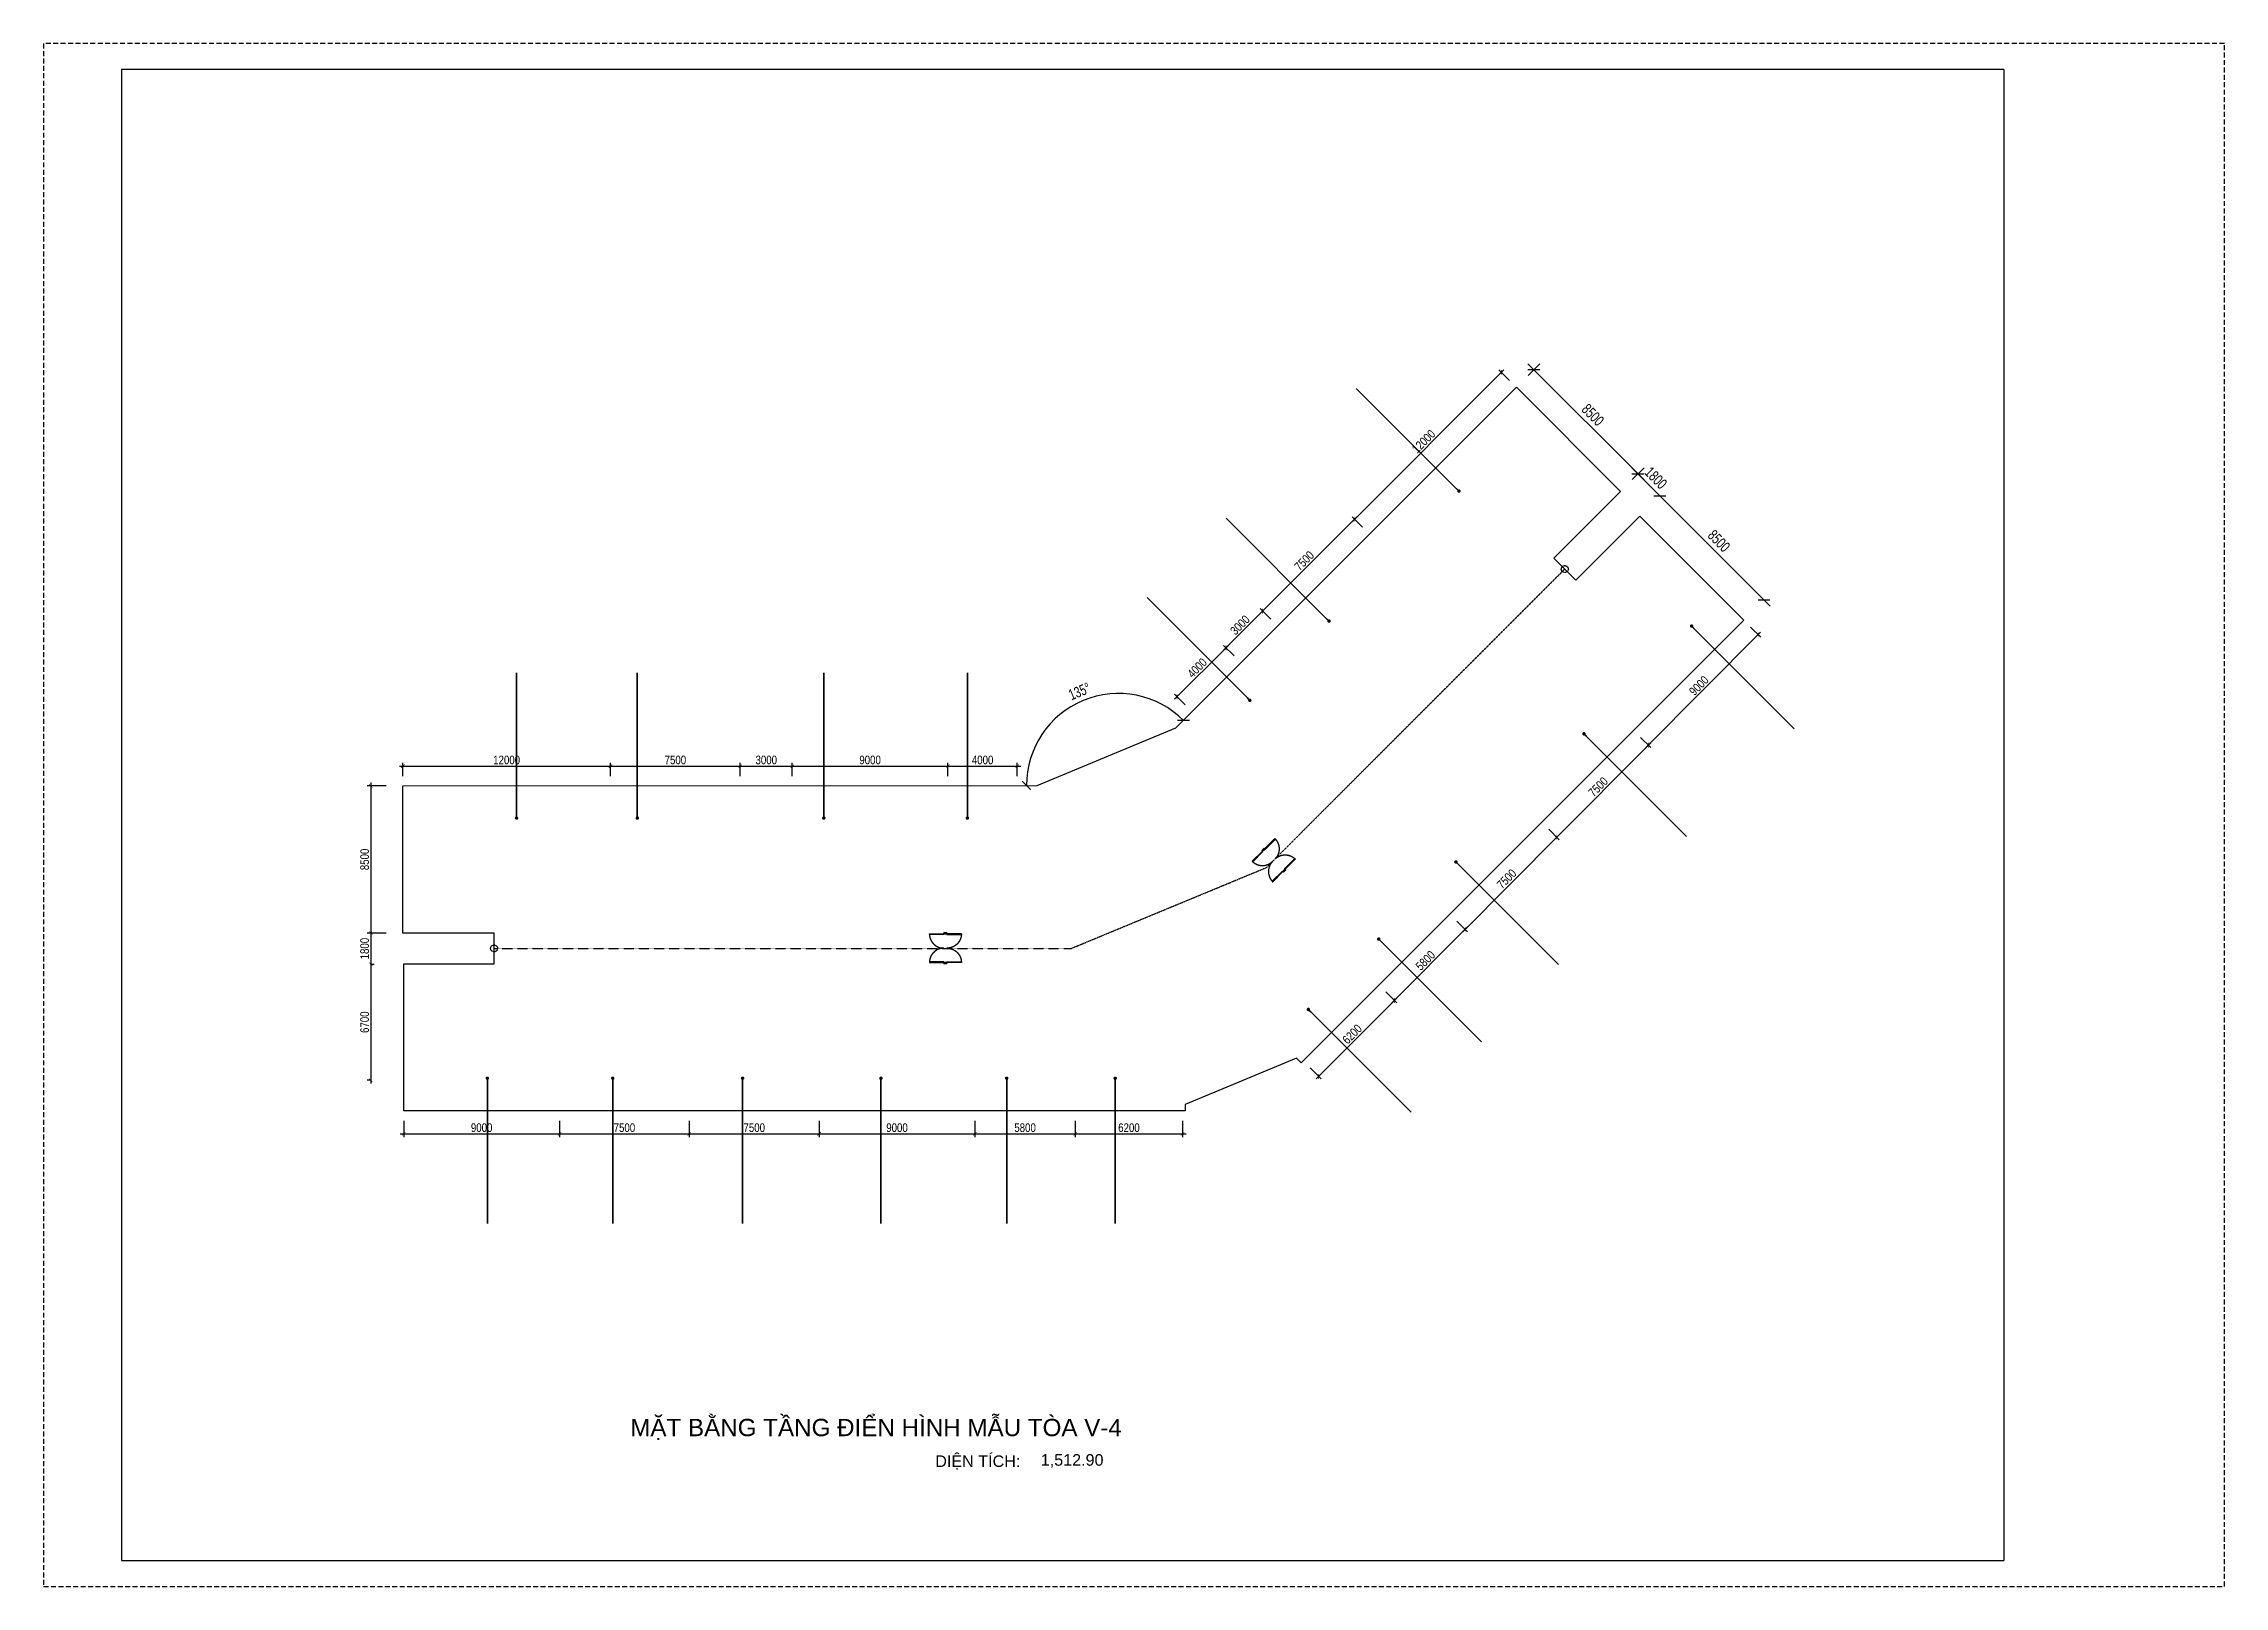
# Model space of a CAD drawing. Header units: millimetres. Extents: x 43 to 126043, y -89269 to -169.
import ezdxf
from ezdxf.enums import TextEntityAlignment as Align

# ---------------------------------------------------------------- set-up
doc = ezdxf.new("R2010")
doc.units = ezdxf.units.MM
doc.linetypes.add('HIDDEN', pattern=[9.525, 6.35, -3.175])
doc.layers.get('0').update_dxf_attribs({"color": 231})
doc.layers.get('DefPoints').update_dxf_attribs({"color": 191})
for name, color, linetype in [('A-DIMS', 8, 'Continuous'), ('A-DOOR', 142, 'Continuous'), ('MDI-BAO', 1, 'Continuous'), ('S-DIM', 7, 'Continuous')]:
    doc.layers.add(name, color=color, linetype=linetype)
for name, color, linetype, lineweight in [('A-SHBD', 7, 'Continuous', 35), ('A-TEXT', 255, 'Continuous', 25), ('KT-NetManh', 8, 'Continuous', 5)]:
    doc.layers.add(name, color=color, linetype=linetype, lineweight=lineweight)
doc.layers.add('MDI-HANHLANG', color=5, linetype='HIDDEN', plot=False)
doc.styles.add('250602-MB CO CAU CĂN HO X1-3A-1$0$style1', font='arial.ttf')
doc.styles.add('DIM', font='arial.ttf', dxfattribs={"width": 0.7})
doc.styles.add('VTK_Arial', font='arial.ttf', dxfattribs={"width": 0.8})
doc.dimstyles.new('1-500', dxfattribs={"dimscale": 500, "dimtxt": 1.25, "dimasz": 1, "dimexe": 1, "dimexo": 1, "dimgap": 0.5, "dimtad": 1, "dimdec": 0, "dimrnd": 10, "dimdsep": 46, "dimtxsty": 'DIM', "dimblk1": 'ARCHTICK', "dimblk2": 'ARCHTICK', "dimsah": 1, "dimcen": 0, "dimdle": 1, "dimclrd": 256, "dimclre": 256, "dimclrt": 7, "dimadec": 0, "dimazin": 0, "dimtfac": 1, "dimtdec": 0, "dimtix": 1, "dimtmove": 2, "dimatfit": 0, "dimldrblk": 'ARCHTICK', "dimfxl": 1, "dimtolj": 1, "dimarcsym": 0})
doc.dimstyles.new('250602-MB CO CAU CĂN HO X1-3A-1$0$Dim_50', dxfattribs={"dimscale": 50, "dimtxt": 2, "dimasz": 1.5, "dimexe": 1, "dimexo": 0, "dimgap": 1, "dimtad": 1, "dimdec": 0, "dimlfac": -1, "dimzin": 12, "dimdsep": 46, "dimtxsty": '250602-MB CO CAU CĂN HO X1-3A-1$0$style1', "dimblk1": '250602-MB CO CAU CĂN HO X1-3A-1$0$_ARCHTICK', "dimblk2": '250602-MB CO CAU CĂN HO X1-3A-1$0$_ARCHTICK', "dimsah": 1, "dimcen": 1.5, "dimdle": 1.5, "dimclrd": 256, "dimclre": 256, "dimclrt": 2, "dimadec": 1, "dimazin": 3, "dimtm": 1e-09, "dimtfac": 0.416667, "dimtdec": 0, "dimtix": 1, "dimtmove": 2, "dimatfit": 3, "dimfxl": 7, "dimfxlon": 1, "dimtolj": 1, "dimtzin": 0, "dimlwd": -1, "dimlwe": -1, "dimarcsym": 1})
doc.dimstyles.new('A-2.5-DIM200', dxfattribs={"dimscale": 200, "dimtxt": 2.5, "dimasz": 1, "dimexe": 1, "dimexo": 0, "dimgap": 0.5, "dimtad": 1, "dimdec": 0, "dimzin": 12, "dimdsep": 46, "dimtxsty": 'VTK_Arial', "dimblk": 'ARCHTICK', "dimcen": 0, "dimdle": 1, "dimclrd": 256, "dimclre": 256, "dimclrt": 7, "dimadec": 1, "dimazin": 3, "dimtfac": 1, "dimtdec": 0, "dimtmove": 0, "dimatfit": 2, "dimfxl": 20, "dimtolj": 1, "dimtzin": 0, "dimlwd": -1, "dimlwe": -1, "dimarcsym": 0})

# ---------------------------------------------------------------- blocks, each defined once
blk = doc.blocks.new('VTK-A1_BoKhungTen')
at = {"layer": 'DefPoints', "linetype": 'HIDDEN', "ltscale": 0.3}
blk.add_lwpolyline([(0, -594), (840, -594), (840, 0), (0, 0)], close=True, dxfattribs=at)
at = {"layer": 'DefPoints'}
for points in [[(755, -10), (30, -10), (30, -584), (755, -584)], [(755, -10), (755, -584)]]:
    blk.add_lwpolyline(points, dxfattribs=at)
blk = doc.blocks.new('250602-MB CO CAU CĂN HO X1-3A-1$0$_ARCHTICK')
at = {"color": 0, "linetype": 'ByBlock', "const_width": 0.15}
blk.add_lwpolyline([(-0.5, -0.5), (0.5, 0.5)], dxfattribs=at)
blk = doc.blocks.new('*U296')
for p, q in [((-735, -90), (-735, -50)), ((-100, -70), (-735, -70)), ((-100, -90), (-100, -50)), ((-735, -1680), (-735, -1720)), ((-100, -1700), (-735, -1700)), ((-100, -1680), (-100, -1720))]:
    blk.add_line(p, q)
for points in [[(180, 0), (180, -60), (40, -60), (40, -50), (0, -50), (0, 0)], [(0, -50), (0, -90), (-835, -90), (-835, -50)], [(0, -1720), (0, -1680), (-835, -1680), (-835, -1720)], [(180, -1770), (180, -1710), (40, -1710), (40, -1720), (0, -1720), (0, -1770)]]:
    blk.add_lwpolyline(points, close=True)
at = {"linetype": 'HIDDEN', "ltscale": 1000}
for centre, start, end in [((0, -50), 180.00004, 270), ((0, -1720), 90, 179.99996)]:
    blk.add_arc(centre, 835, start, end, dxfattribs=at)
blk = doc.blocks.new('*U294')
for p, q in [((-735, -90), (-735, -50)), ((-100, -70), (-735, -70)), ((-100, -90), (-100, -50)), ((-735, -1680), (-735, -1720)), ((-100, -1700), (-735, -1700)), ((-100, -1680), (-100, -1720))]:
    blk.add_line(p, q)
for points in [[(180, 0), (180, -60), (40, -60), (40, -50), (0, -50), (0, 0)], [(0, -50), (0, -90), (-835, -90), (-835, -50)], [(0, -1720), (0, -1680), (-835, -1680), (-835, -1720)], [(180, -1770), (180, -1710), (40, -1710), (40, -1720), (0, -1720), (0, -1770)]]:
    blk.add_lwpolyline(points, close=True)
at = {"linetype": 'HIDDEN', "ltscale": 1000}
for centre, start, end in [((0, -50), 180.00004, 270), ((0, -1720), 90, 179.99996)]:
    blk.add_arc(centre, 835, start, end, dxfattribs=at)
blk = doc.blocks.new('*U295')
for p, q in [((-735, -90), (-735, -50)), ((-100, -70), (-735, -70)), ((-100, -90), (-100, -50)), ((-735, -1680), (-735, -1720)), ((-100, -1700), (-735, -1700)), ((-100, -1680), (-100, -1720))]:
    blk.add_line(p, q)
for points in [[(180, 0), (180, -60), (40, -60), (40, -50), (0, -50), (0, 0)], [(0, -50), (0, -90), (-835, -90), (-835, -50)], [(0, -1720), (0, -1680), (-835, -1680), (-835, -1720)], [(180, -1770), (180, -1710), (40, -1710), (40, -1720), (0, -1720), (0, -1770)]]:
    blk.add_lwpolyline(points, close=True)
at = {"linetype": 'HIDDEN', "ltscale": 1000}
for centre, start, end in [((0, -50), 180.00004, 270), ((0, -1720), 90, 179.99996)]:
    blk.add_arc(centre, 835, start, end, dxfattribs=at)
blk = doc.blocks.new('*U297')
for p, q in [((-735, -90), (-735, -50)), ((-100, -70), (-735, -70)), ((-100, -90), (-100, -50)), ((-735, -1680), (-735, -1720)), ((-100, -1700), (-735, -1700)), ((-100, -1680), (-100, -1720))]:
    blk.add_line(p, q)
for points in [[(180, 0), (180, -60), (40, -60), (40, -50), (0, -50), (0, 0)], [(0, -50), (0, -90), (-835, -90), (-835, -50)], [(0, -1720), (0, -1680), (-835, -1680), (-835, -1720)], [(180, -1770), (180, -1710), (40, -1710), (40, -1720), (0, -1720), (0, -1770)]]:
    blk.add_lwpolyline(points, close=True)
at = {"linetype": 'HIDDEN', "ltscale": 1000}
for centre, start, end in [((0, -50), 180.00004, 270), ((0, -1720), 90, 179.99996)]:
    blk.add_arc(centre, 835, start, end, dxfattribs=at)
blk = doc.blocks.new('_ArchTick')
at = {"color": 0, "linetype": 'ByBlock', "const_width": 0.15}
blk.add_lwpolyline([(-0.5, -0.5), (0.5, 0.5)], dxfattribs=at)
blk = doc.blocks.new('*D298')
at = {"layer": 'DefPoints', "color": 0, "transparency": 16777216}
for p in [(85094, -20061, 0), (62143, -37700), (65464, -39690, 0), (20651, -43011, 0), (57447, -43011, 0)]:
    blk.add_point(p, dxfattribs=at)
at = {"layer": 'KT-NetManh', "lineweight": -2, "transparency": 16777216}
blk.add_arc((62143, -43011), 5311, 45, 180.00001, dxfattribs=at)
at = {"layer": 'KT-NetManh', "lineweight": -2, "transparency": 16777216, "xscale": 500, "yscale": 500, "zscale": 500}
for p, rotation in [((65899, -39255), 315.0000000835994), ((56832, -43011), 270.0000064706268)]:
    blk.add_blockref('_ArchTick', p, dxfattribs=dict(at, rotation=rotation))
at = {"layer": 'KT-NetManh', "color": 7, "transparency": 16777216, "insert": (59892, -37578), "char_height": 625, "attachment_point": 5, "rotation": 22.5, "style": 'DIM'}
blk.add_mtext('\\A1;135°', dxfattribs=at)
blk = doc.blocks.new('*D299')
at = {"layer": 'A-DIMS', "transparency": 16777216}
for p, q in [((18947, -42835), (18947, -51735)), ((19838, -43035), (18747, -43035)), ((19838, -51535), (18747, -51535))]:
    blk.add_line(p, q, dxfattribs=at)
at = {"layer": 'DefPoints', "color": 0, "transparency": 16777216}
for p in [(19838, -43035, 0), (18947, -51535), (19838, -51535, 0)]:
    blk.add_point(p, dxfattribs=at)
at = {"layer": 'A-DIMS', "transparency": 16777216, "xscale": 200, "yscale": 200, "zscale": 200}
for p, rotation in [((18947, -43035), 90), ((18947, -51535), 270)]:
    blk.add_blockref('_ArchTick', p, dxfattribs=dict(at, rotation=rotation))
at = {"layer": 'A-DIMS', "color": 7, "transparency": 16777216, "insert": (18592, -47285), "char_height": 500, "attachment_point": 5, "rotation": 90, "style": 'VTK_Arial'}
blk.add_mtext('\\A1;8500', dxfattribs=at)
blk = doc.blocks.new('*D300')
at = {"layer": 'A-DIMS', "transparency": 16777216}
for p, q in [((19838, -51535), (18747, -51535)), ((18947, -51335), (18947, -53535)), ((18947, -53335), (19147, -53335))]:
    blk.add_line(p, q, dxfattribs=at)
at = {"layer": 'DefPoints', "color": 0, "transparency": 16777216}
for p in [(19838, -51535, 0), (18947, -53335, 0), (18947, -53335)]:
    blk.add_point(p, dxfattribs=at)
at = {"layer": 'A-DIMS', "transparency": 16777216, "xscale": 200, "yscale": 200, "zscale": 200}
for p, rotation in [((18947, -51535), 90), ((18947, -53335), 270)]:
    blk.add_blockref('_ArchTick', p, dxfattribs=dict(at, rotation=rotation))
at = {"layer": 'A-DIMS', "color": 7, "transparency": 16777216, "insert": (18592, -52435), "char_height": 500, "attachment_point": 5, "rotation": 90, "style": 'VTK_Arial'}
blk.add_mtext('\\A1;1800', dxfattribs=at)
blk = doc.blocks.new('*D301')
at = {"layer": 'A-DIMS', "transparency": 16777216}
for p, q in [((18947, -53135), (18947, -60235)), ((18947, -53335), (19147, -53335)), ((18947, -60035), (18747, -60035))]:
    blk.add_line(p, q, dxfattribs=at)
at = {"layer": 'DefPoints', "color": 0, "transparency": 16777216}
for p in [(18947, -53335, 0), (18947, -60035, 0), (18947, -60035)]:
    blk.add_point(p, dxfattribs=at)
at = {"layer": 'A-DIMS', "transparency": 16777216, "xscale": 200, "yscale": 200, "zscale": 200}
for p, rotation in [((18947, -53335), 90), ((18947, -60035), 270)]:
    blk.add_blockref('_ArchTick', p, dxfattribs=dict(at, rotation=rotation))
at = {"layer": 'A-DIMS', "color": 7, "transparency": 16777216, "insert": (18592, -56685), "char_height": 500, "attachment_point": 5, "rotation": 90, "style": 'VTK_Arial'}
blk.add_mtext('\\A1;6700', dxfattribs=at)
blk = doc.blocks.new('*D302')
at = {"layer": 'DefPoints', "color": 0, "transparency": 16777216}
for p in [(85462, -19693, 0), (92158, -25017), (91472, -25703, 0)]:
    blk.add_point(p, dxfattribs=at)
at = {"layer": 'S-DIM', "lineweight": -2, "transparency": 16777216}
for p, q in [((85794, -18653), (92512, -25370)), ((85815, -19339), (86501, -18653)), ((91826, -25349), (92512, -24663))]:
    blk.add_line(p, q, dxfattribs=at)
at = {"layer": 'S-DIM', "lineweight": -2, "transparency": 16777216, "xscale": 500, "yscale": 500, "zscale": 500}
for p, rotation in [((86148, -19006), 135.0000000865912), ((92158, -25017), 315.0000000865912)]:
    blk.add_blockref('_ArchTick', p, dxfattribs=dict(at, rotation=rotation))
at = {"layer": 'S-DIM', "color": 7, "transparency": 16777216, "insert": (89555, -21609), "char_height": 625, "attachment_point": 5, "rotation": 315, "style": 'DIM'}
blk.add_mtext('\\A1;8500', dxfattribs=at)
blk = doc.blocks.new('*D303')
at = {"layer": 'DefPoints', "color": 0, "transparency": 16777216}
for p in [(91472, -25703, 0), (93431, -26290, 0), (93431, -26290)]:
    blk.add_point(p, dxfattribs=at)
at = {"layer": 'S-DIM', "lineweight": -2, "transparency": 16777216}
for p, q in [((91805, -24663), (93785, -26643)), ((91826, -25349), (92512, -24663)), ((93077, -26643), (93077, -26643))]:
    blk.add_line(p, q, dxfattribs=at)
at = {"layer": 'S-DIM', "lineweight": -2, "transparency": 16777216, "xscale": 500, "yscale": 500, "zscale": 500}
for p, rotation in [((92158, -25017), 135.0000000899079), ((93431, -26290), 315.0000000899079)]:
    blk.add_blockref('_ArchTick', p, dxfattribs=dict(at, rotation=rotation))
at = {"layer": 'S-DIM', "color": 7, "transparency": 16777216, "insert": (93197, -25251), "char_height": 625, "attachment_point": 5, "rotation": 315, "style": 'DIM'}
blk.add_mtext('\\A1;1800', dxfattribs=at)
blk = doc.blocks.new('*D304')
at = {"layer": 'DefPoints', "color": 0, "transparency": 16777216}
for p in [(93431, -26290, 0), (99441, -32300, 0), (99441, -32300)]:
    blk.add_point(p, dxfattribs=at)
at = {"layer": 'S-DIM', "lineweight": -2, "transparency": 16777216}
for p, q in [((93077, -25936), (99795, -32653)), ((93077, -26643), (93077, -26643)), ((99088, -32653), (99088, -32653))]:
    blk.add_line(p, q, dxfattribs=at)
at = {"layer": 'S-DIM', "lineweight": -2, "transparency": 16777216, "xscale": 500, "yscale": 500, "zscale": 500}
for p, rotation in [((93431, -26290), 135.0000000899079), ((99441, -32300), 315.0000000899079)]:
    blk.add_blockref('_ArchTick', p, dxfattribs=dict(at, rotation=rotation))
at = {"layer": 'S-DIM', "color": 7, "transparency": 16777216, "insert": (96839, -28892), "char_height": 625, "attachment_point": 5, "rotation": 315, "style": 'DIM'}
blk.add_mtext('\\A1;8500', dxfattribs=at)
blk = doc.blocks.new('*D323')
at = {"layer": 'A-DIMS', "transparency": 16777216}
for p, q in [((20596, -41899), (32996, -41899)), ((20796, -42468), (20796, -41699)), ((32796, -42468), (32796, -41699))]:
    blk.add_line(p, q, dxfattribs=at)
at = {"layer": 'DefPoints', "color": 0, "transparency": 16777216}
for p in [(20796, -42468, 0), (32796, -41899), (32796, -42468, 0)]:
    blk.add_point(p, dxfattribs=at)
at = {"layer": 'A-DIMS', "transparency": 16777216, "xscale": 200, "yscale": 200, "zscale": 200, "rotation": 180}
blk.add_blockref('_ArchTick', (20796, -41899), dxfattribs=at)
at = {"layer": 'A-DIMS', "transparency": 16777216, "xscale": 200, "yscale": 200, "zscale": 200}
blk.add_blockref('_ArchTick', (32796, -41899), dxfattribs=at)
at = {"layer": 'A-DIMS', "color": 7, "transparency": 16777216, "insert": (26796, -41543), "char_height": 500, "attachment_point": 5, "style": 'VTK_Arial'}
blk.add_mtext('\\A1;12000', dxfattribs=at)
blk = doc.blocks.new('*D324')
at = {"layer": 'A-DIMS', "transparency": 16777216}
for p, q in [((32596, -41899), (40496, -41899)), ((32796, -42468), (32796, -41699)), ((40296, -42468), (40296, -41699))]:
    blk.add_line(p, q, dxfattribs=at)
at = {"layer": 'DefPoints', "color": 0, "transparency": 16777216}
for p in [(32796, -42468, 0), (40296, -41899), (40296, -42468, 0)]:
    blk.add_point(p, dxfattribs=at)
at = {"layer": 'A-DIMS', "transparency": 16777216, "xscale": 200, "yscale": 200, "zscale": 200, "rotation": 180}
blk.add_blockref('_ArchTick', (32796, -41899), dxfattribs=at)
at = {"layer": 'A-DIMS', "transparency": 16777216, "xscale": 200, "yscale": 200, "zscale": 200}
blk.add_blockref('_ArchTick', (40296, -41899), dxfattribs=at)
at = {"layer": 'A-DIMS', "color": 7, "transparency": 16777216, "insert": (36546, -41543), "char_height": 500, "attachment_point": 5, "style": 'VTK_Arial'}
blk.add_mtext('\\A1;7500', dxfattribs=at)
blk = doc.blocks.new('*D325')
at = {"layer": 'A-DIMS', "transparency": 16777216}
for p, q in [((40096, -41899), (43496, -41899)), ((40296, -42468), (40296, -41699)), ((43296, -42468), (43296, -41699))]:
    blk.add_line(p, q, dxfattribs=at)
at = {"layer": 'DefPoints', "color": 0, "transparency": 16777216}
for p in [(40296, -42468, 0), (43296, -41899), (43296, -42468, 0)]:
    blk.add_point(p, dxfattribs=at)
at = {"layer": 'A-DIMS', "transparency": 16777216, "xscale": 200, "yscale": 200, "zscale": 200, "rotation": 180}
blk.add_blockref('_ArchTick', (40296, -41899), dxfattribs=at)
at = {"layer": 'A-DIMS', "transparency": 16777216, "xscale": 200, "yscale": 200, "zscale": 200}
blk.add_blockref('_ArchTick', (43296, -41899), dxfattribs=at)
at = {"layer": 'A-DIMS', "color": 7, "transparency": 16777216, "insert": (41796, -41543), "char_height": 500, "attachment_point": 5, "style": 'VTK_Arial'}
blk.add_mtext('\\A1;3000', dxfattribs=at)
blk = doc.blocks.new('*D326')
at = {"layer": 'A-DIMS', "transparency": 16777216}
for p, q in [((43096, -41899), (52496, -41899)), ((43296, -42468), (43296, -41699)), ((52296, -42468), (52296, -41699))]:
    blk.add_line(p, q, dxfattribs=at)
at = {"layer": 'DefPoints', "color": 0, "transparency": 16777216}
for p in [(43296, -42468, 0), (52296, -41899), (52296, -42468, 0)]:
    blk.add_point(p, dxfattribs=at)
at = {"layer": 'A-DIMS', "transparency": 16777216, "xscale": 200, "yscale": 200, "zscale": 200, "rotation": 180}
blk.add_blockref('_ArchTick', (43296, -41899), dxfattribs=at)
at = {"layer": 'A-DIMS', "transparency": 16777216, "xscale": 200, "yscale": 200, "zscale": 200}
blk.add_blockref('_ArchTick', (52296, -41899), dxfattribs=at)
at = {"layer": 'A-DIMS', "color": 7, "transparency": 16777216, "insert": (47796, -41543), "char_height": 500, "attachment_point": 5, "style": 'VTK_Arial'}
blk.add_mtext('\\A1;9000', dxfattribs=at)
blk = doc.blocks.new('*D327')
at = {"layer": 'A-DIMS', "transparency": 16777216}
for p, q in [((52096, -41899), (56496, -41899)), ((52296, -42468), (52296, -41699)), ((56296, -42468), (56296, -41699))]:
    blk.add_line(p, q, dxfattribs=at)
at = {"layer": 'DefPoints', "color": 0, "transparency": 16777216}
for p in [(52296, -42468, 0), (56296, -41899), (56296, -42468, 0)]:
    blk.add_point(p, dxfattribs=at)
at = {"layer": 'A-DIMS', "transparency": 16777216, "xscale": 200, "yscale": 200, "zscale": 200, "rotation": 180}
blk.add_blockref('_ArchTick', (52296, -41899), dxfattribs=at)
at = {"layer": 'A-DIMS', "transparency": 16777216, "xscale": 200, "yscale": 200, "zscale": 200}
blk.add_blockref('_ArchTick', (56296, -41899), dxfattribs=at)
at = {"layer": 'A-DIMS', "color": 7, "transparency": 16777216, "insert": (54296, -41543), "char_height": 500, "attachment_point": 5, "style": 'VTK_Arial'}
blk.add_mtext('\\A1;4000', dxfattribs=at)
blk = doc.blocks.new('*D328')
at = {"layer": 'A-DIMS', "transparency": 16777216}
for p, q in [((20851, -62378), (20851, -63335)), ((29851, -62378), (29851, -63335)), ((20651, -63135), (30051, -63135))]:
    blk.add_line(p, q, dxfattribs=at)
at = {"layer": 'DefPoints', "color": 0, "transparency": 16777216}
for p in [(20851, -62378, 0), (29851, -62378, 0), (29851, -63135)]:
    blk.add_point(p, dxfattribs=at)
at = {"layer": 'A-DIMS', "transparency": 16777216, "xscale": 200, "yscale": 200, "zscale": 200, "rotation": 180}
blk.add_blockref('_ArchTick', (20851, -63135), dxfattribs=at)
at = {"layer": 'A-DIMS', "transparency": 16777216, "xscale": 200, "yscale": 200, "zscale": 200}
blk.add_blockref('_ArchTick', (29851, -63135), dxfattribs=at)
at = {"layer": 'A-DIMS', "color": 7, "transparency": 16777216, "insert": (25351, -62780), "char_height": 500, "attachment_point": 5, "style": 'VTK_Arial'}
blk.add_mtext('\\A1;9000', dxfattribs=at)
blk = doc.blocks.new('*D329')
at = {"layer": 'A-DIMS', "transparency": 16777216}
for p, q in [((29851, -62378), (29851, -63335)), ((37351, -62378), (37351, -63335)), ((29651, -63135), (37551, -63135))]:
    blk.add_line(p, q, dxfattribs=at)
at = {"layer": 'DefPoints', "color": 0, "transparency": 16777216}
for p in [(29851, -62378, 0), (37351, -62378, 0), (37351, -63135)]:
    blk.add_point(p, dxfattribs=at)
at = {"layer": 'A-DIMS', "transparency": 16777216, "xscale": 200, "yscale": 200, "zscale": 200, "rotation": 180}
blk.add_blockref('_ArchTick', (29851, -63135), dxfattribs=at)
at = {"layer": 'A-DIMS', "transparency": 16777216, "xscale": 200, "yscale": 200, "zscale": 200}
blk.add_blockref('_ArchTick', (37351, -63135), dxfattribs=at)
at = {"layer": 'A-DIMS', "color": 7, "transparency": 16777216, "insert": (33601, -62780), "char_height": 500, "attachment_point": 5, "style": 'VTK_Arial'}
blk.add_mtext('\\A1;7500', dxfattribs=at)
blk = doc.blocks.new('*D330')
at = {"layer": 'A-DIMS', "transparency": 16777216}
for p, q in [((37351, -62378), (37351, -63335)), ((44851, -62378), (44851, -63335)), ((37151, -63135), (45051, -63135))]:
    blk.add_line(p, q, dxfattribs=at)
at = {"layer": 'DefPoints', "color": 0, "transparency": 16777216}
for p in [(37351, -62378, 0), (44851, -62378, 0), (44851, -63135)]:
    blk.add_point(p, dxfattribs=at)
at = {"layer": 'A-DIMS', "transparency": 16777216, "xscale": 200, "yscale": 200, "zscale": 200, "rotation": 180}
blk.add_blockref('_ArchTick', (37351, -63135), dxfattribs=at)
at = {"layer": 'A-DIMS', "transparency": 16777216, "xscale": 200, "yscale": 200, "zscale": 200}
blk.add_blockref('_ArchTick', (44851, -63135), dxfattribs=at)
at = {"layer": 'A-DIMS', "color": 7, "transparency": 16777216, "insert": (41101, -62780), "char_height": 500, "attachment_point": 5, "style": 'VTK_Arial'}
blk.add_mtext('\\A1;7500', dxfattribs=at)
blk = doc.blocks.new('*D331')
at = {"layer": 'A-DIMS', "transparency": 16777216}
for p, q in [((44851, -62378), (44851, -63335)), ((53851, -62378), (53851, -63335)), ((44651, -63135), (54051, -63135))]:
    blk.add_line(p, q, dxfattribs=at)
at = {"layer": 'DefPoints', "color": 0, "transparency": 16777216}
for p in [(44851, -62378, 0), (53851, -62378, 0), (53851, -63135)]:
    blk.add_point(p, dxfattribs=at)
at = {"layer": 'A-DIMS', "transparency": 16777216, "xscale": 200, "yscale": 200, "zscale": 200, "rotation": 180}
blk.add_blockref('_ArchTick', (44851, -63135), dxfattribs=at)
at = {"layer": 'A-DIMS', "transparency": 16777216, "xscale": 200, "yscale": 200, "zscale": 200}
blk.add_blockref('_ArchTick', (53851, -63135), dxfattribs=at)
at = {"layer": 'A-DIMS', "color": 7, "transparency": 16777216, "insert": (49351, -62780), "char_height": 500, "attachment_point": 5, "style": 'VTK_Arial'}
blk.add_mtext('\\A1;9000', dxfattribs=at)
blk = doc.blocks.new('*D332')
at = {"layer": 'A-DIMS', "transparency": 16777216}
for p, q in [((53851, -62378), (53851, -63335)), ((59651, -62378), (59651, -63335)), ((53651, -63135), (59851, -63135))]:
    blk.add_line(p, q, dxfattribs=at)
at = {"layer": 'DefPoints', "color": 0, "transparency": 16777216}
for p in [(53851, -62378, 0), (59651, -62378, 0), (59651, -63135)]:
    blk.add_point(p, dxfattribs=at)
at = {"layer": 'A-DIMS', "transparency": 16777216, "xscale": 200, "yscale": 200, "zscale": 200, "rotation": 180}
blk.add_blockref('_ArchTick', (53851, -63135), dxfattribs=at)
at = {"layer": 'A-DIMS', "transparency": 16777216, "xscale": 200, "yscale": 200, "zscale": 200}
blk.add_blockref('_ArchTick', (59651, -63135), dxfattribs=at)
at = {"layer": 'A-DIMS', "color": 7, "transparency": 16777216, "insert": (56751, -62780), "char_height": 500, "attachment_point": 5, "style": 'VTK_Arial'}
blk.add_mtext('\\A1;5800', dxfattribs=at)
blk = doc.blocks.new('*D333')
at = {"layer": 'A-DIMS', "transparency": 16777216}
for p, q in [((59651, -62378), (59651, -63335)), ((65851, -62378), (65851, -63335)), ((59451, -63135), (66051, -63135))]:
    blk.add_line(p, q, dxfattribs=at)
at = {"layer": 'DefPoints', "color": 0, "transparency": 16777216}
for p in [(59651, -62378, 0), (65851, -62378, 0), (65851, -63135)]:
    blk.add_point(p, dxfattribs=at)
at = {"layer": 'A-DIMS', "transparency": 16777216, "xscale": 200, "yscale": 200, "zscale": 200, "rotation": 180}
blk.add_blockref('_ArchTick', (59651, -63135), dxfattribs=at)
at = {"layer": 'A-DIMS', "transparency": 16777216, "xscale": 200, "yscale": 200, "zscale": 200}
blk.add_blockref('_ArchTick', (65851, -63135), dxfattribs=at)
at = {"layer": 'A-DIMS', "color": 7, "transparency": 16777216, "insert": (62751, -62780), "char_height": 500, "attachment_point": 5, "style": 'VTK_Arial'}
blk.add_mtext('\\A1;6200', dxfattribs=at)
blk = doc.blocks.new('*D334')
at = {"layer": 'A-DIMS', "transparency": 16777216}
for p, q in [((73573, -59966), (78229, -55288)), ((77589, -54933), (78229, -55571)), ((73215, -59328), (73856, -59965))]:
    blk.add_line(p, q, dxfattribs=at)
at = {"layer": 'DefPoints', "color": 0, "transparency": 16777216}
for p in [(77589, -54933, 0), (78088, -55430), (73215, -59328, 0)]:
    blk.add_point(p, dxfattribs=at)
at = {"layer": 'A-DIMS', "transparency": 16777216, "xscale": 200, "yscale": 200, "zscale": 200}
for p, rotation in [((78088, -55430), 45.13722863333064), ((73714, -59824), 225.1372286333306)]:
    blk.add_blockref('_ArchTick', p, dxfattribs=dict(at, rotation=rotation))
at = {"layer": 'A-DIMS', "color": 7, "transparency": 16777216, "insert": (75649, -57376), "char_height": 500, "attachment_point": 5, "rotation": 45.13723, "style": 'VTK_Arial'}
blk.add_mtext('\\A1;6200', dxfattribs=at)
blk = doc.blocks.new('*D335')
at = {"layer": 'A-DIMS', "transparency": 16777216}
for p, q in [((77947, -55572), (82320, -51177)), ((81700, -50843), (82321, -51460)), ((77589, -54933), (78229, -55571))]:
    blk.add_line(p, q, dxfattribs=at)
at = {"layer": 'DefPoints', "color": 0, "transparency": 16777216}
for p in [(81700, -50843, 0), (82179, -51319), (77589, -54933, 0)]:
    blk.add_point(p, dxfattribs=at)
at = {"layer": 'A-DIMS', "transparency": 16777216, "xscale": 200, "yscale": 200, "zscale": 200}
for p, rotation in [((82179, -51319), 45.13722863266146), ((78088, -55430), 225.1372286326614)]:
    blk.add_blockref('_ArchTick', p, dxfattribs=dict(at, rotation=rotation))
at = {"layer": 'A-DIMS', "color": 7, "transparency": 16777216, "insert": (79881, -53124), "char_height": 500, "attachment_point": 5, "rotation": 45.13723, "style": 'VTK_Arial'}
blk.add_mtext('\\A1;5800', dxfattribs=at)
blk = doc.blocks.new('*D336')
at = {"layer": 'A-DIMS', "transparency": 16777216}
for p, q in [((82038, -51461), (87611, -45861)), ((87004, -45539), (87611, -46144)), ((81700, -50843), (82321, -51460))]:
    blk.add_line(p, q, dxfattribs=at)
at = {"layer": 'DefPoints', "color": 0, "transparency": 16777216}
for p in [(87004, -45539, 0), (87470, -46003), (81700, -50843, 0)]:
    blk.add_point(p, dxfattribs=at)
at = {"layer": 'A-DIMS', "transparency": 16777216, "xscale": 200, "yscale": 200, "zscale": 200}
for p, rotation in [((87470, -46003), 45.13722863266146), ((82179, -51319), 225.1372286326614)]:
    blk.add_blockref('_ArchTick', p, dxfattribs=dict(at, rotation=rotation))
at = {"layer": 'A-DIMS', "color": 7, "transparency": 16777216, "insert": (84572, -48410), "char_height": 500, "attachment_point": 5, "rotation": 45.13723, "style": 'VTK_Arial'}
blk.add_mtext('\\A1;7500', dxfattribs=at)
blk = doc.blocks.new('*D337')
at = {"layer": 'A-DIMS', "transparency": 16777216}
for p, q in [((92307, -40236), (92902, -40828)), ((87328, -46145), (92901, -40545)), ((87004, -45539), (87611, -46144))]:
    blk.add_line(p, q, dxfattribs=at)
at = {"layer": 'DefPoints', "color": 0, "transparency": 16777216}
for p in [(92307, -40236, 0), (92760, -40687), (87004, -45539, 0)]:
    blk.add_point(p, dxfattribs=at)
at = {"layer": 'A-DIMS', "transparency": 16777216, "xscale": 200, "yscale": 200, "zscale": 200}
for p, rotation in [((92760, -40687), 45.13722863266146), ((87470, -46003), 225.1372286326614)]:
    blk.add_blockref('_ArchTick', p, dxfattribs=dict(at, rotation=rotation))
at = {"layer": 'A-DIMS', "color": 7, "transparency": 16777216, "insert": (89863, -43094), "char_height": 500, "attachment_point": 5, "rotation": 45.13723, "style": 'VTK_Arial'}
blk.add_mtext('\\A1;7500', dxfattribs=at)
blk = doc.blocks.new('*D338')
at = {"layer": 'A-DIMS', "transparency": 16777216}
for p, q in [((98671, -33872), (99251, -34449)), ((92619, -40829), (99250, -34166)), ((92307, -40236), (92902, -40828))]:
    blk.add_line(p, q, dxfattribs=at)
at = {"layer": 'DefPoints', "color": 0, "transparency": 16777216}
for p in [(98671, -33872, 0), (99109, -34308), (92307, -40236, 0)]:
    blk.add_point(p, dxfattribs=at)
at = {"layer": 'A-DIMS', "transparency": 16777216, "xscale": 200, "yscale": 200, "zscale": 200}
for p, rotation in [((99109, -34308), 45.13722863266146), ((92760, -40687), 225.1372286326614)]:
    blk.add_blockref('_ArchTick', p, dxfattribs=dict(at, rotation=rotation))
at = {"layer": 'A-DIMS', "color": 7, "transparency": 16777216, "insert": (95683, -37247), "char_height": 500, "attachment_point": 5, "rotation": 45.13723, "style": 'VTK_Arial'}
blk.add_mtext('\\A1;9000', dxfattribs=at)
blk = doc.blocks.new('*D339')
at = {"layer": 'DefPoints', "color": 0, "transparency": 16777216}
for p in [(68359, -35061), (68826, -35527, 0), (65997, -38356, 0)]:
    blk.add_point(p, dxfattribs=at)
at = {"layer": 'S-DIM', "transparency": 16777216}
for p, q in [((65390, -38031), (68501, -34920)), ((68826, -35527), (68218, -34920)), ((65997, -38356), (65390, -37748))]:
    blk.add_line(p, q, dxfattribs=at)
at = {"layer": 'S-DIM', "transparency": 16777216, "xscale": 200, "yscale": 200, "zscale": 200}
for p, rotation in [((68359, -35061), 45.00000008658134), ((65531, -37890), 225.0000000865813)]:
    blk.add_blockref('_ArchTick', p, dxfattribs=dict(at, rotation=rotation))
at = {"layer": 'S-DIM', "color": 7, "transparency": 16777216, "insert": (66694, -36224), "char_height": 500, "attachment_point": 5, "rotation": 45, "style": 'VTK_Arial'}
blk.add_mtext('\\A1;4000', dxfattribs=at)
blk = doc.blocks.new('*D340')
at = {"layer": 'DefPoints', "color": 0, "transparency": 16777216}
for p in [(70481, -32940), (70947, -33406, 0), (68826, -35527, 0)]:
    blk.add_point(p, dxfattribs=at)
at = {"layer": 'S-DIM', "transparency": 16777216}
for p, q in [((68218, -35203), (70622, -32799)), ((70947, -33406), (70339, -32799)), ((68826, -35527), (68218, -34920))]:
    blk.add_line(p, q, dxfattribs=at)
at = {"layer": 'S-DIM', "transparency": 16777216, "xscale": 200, "yscale": 200, "zscale": 200}
for p, rotation in [((70481, -32940), 45.00000008658134), ((68359, -35061), 225.0000000865813)]:
    blk.add_blockref('_ArchTick', p, dxfattribs=dict(at, rotation=rotation))
at = {"layer": 'S-DIM', "color": 7, "transparency": 16777216, "insert": (69169, -33749), "char_height": 500, "attachment_point": 5, "rotation": 45, "style": 'VTK_Arial'}
blk.add_mtext('\\A1;3000', dxfattribs=at)
blk = doc.blocks.new('*D341')
at = {"layer": 'DefPoints', "color": 0, "transparency": 16777216}
for p in [(75784, -27637), (76250, -28103, 0), (70947, -33406, 0)]:
    blk.add_point(p, dxfattribs=at)
at = {"layer": 'S-DIM', "transparency": 16777216}
for p, q in [((70339, -33081), (75926, -27495)), ((76250, -28103), (75643, -27495)), ((70947, -33406), (70339, -32799))]:
    blk.add_line(p, q, dxfattribs=at)
at = {"layer": 'S-DIM', "transparency": 16777216, "xscale": 200, "yscale": 200, "zscale": 200}
for p, rotation in [((75784, -27637), 45.00000008658134), ((70481, -32940), 225.0000000865813)]:
    blk.add_blockref('_ArchTick', p, dxfattribs=dict(at, rotation=rotation))
at = {"layer": 'S-DIM', "color": 7, "transparency": 16777216, "insert": (72881, -30037), "char_height": 500, "attachment_point": 5, "rotation": 45, "style": 'VTK_Arial'}
blk.add_mtext('\\A1;7500', dxfattribs=at)
blk = doc.blocks.new('*D342')
at = {"layer": 'DefPoints', "color": 0, "transparency": 16777216}
for p in [(84269, -19151), (84735, -19617, 0), (76250, -28103, 0)]:
    blk.add_point(p, dxfattribs=at)
at = {"layer": 'S-DIM', "transparency": 16777216}
for p, q in [((75643, -27778), (84411, -19010)), ((84735, -19617), (84128, -19010)), ((76250, -28103), (75643, -27495))]:
    blk.add_line(p, q, dxfattribs=at)
at = {"layer": 'S-DIM', "transparency": 16777216, "xscale": 200, "yscale": 200, "zscale": 200}
for p, rotation in [((84269, -19151), 45.00000008658134), ((75784, -27637), 225.0000000865813)]:
    blk.add_blockref('_ArchTick', p, dxfattribs=dict(at, rotation=rotation))
at = {"layer": 'S-DIM', "color": 7, "transparency": 16777216, "insert": (79776, -23143), "char_height": 500, "attachment_point": 5, "rotation": 45, "style": 'VTK_Arial'}
blk.add_mtext('\\A1;12000', dxfattribs=at)

msp = doc.modelspace()

# ---------------------------------------------------------------- linework, layer by layer
at = {"layer": 'MDI-BAO', "elevation": 0}
msp.add_lwpolyline([(20850.8, -61811.4), (20850.8, -53311.4), (26070.8, -53311.4), (26070.8, -51534.6), (20795.9, -51534.6), (20795.9, -43034.6), (57446.7, -43011.2), (65463.7, -39690.4), (85136.1, -20018.1), (91146.5, -26028.5), (87296, -29878.9), (88569.4, -31152.3), (92260.5, -27461.2), (98270.5, -33471.6), (72708.3, -59033.1), (72438.2, -58763.1), (66000.8, -61429.5), (66000.8, -61811.4)], close=True, dxfattribs=at)
at = {"layer": 'MDI-HANHLANG', "linetype": 'HIDDEN'}
for p, q in [((87932.7, -30515.6, 0), (70700.2, -47750.1, 0)), ((59418.8, -52423, 0), (70700.2, -47750.1, 0)), ((26070.8, -52423, 0), (59418.8, -52423, 0))]:
    msp.add_line(p, q, dxfattribs=at)
at = {"layer": 'MDI-HANHLANG'}
for centre in [(87932.7, -30515.6, 0), (26070.8, -52423, 0)]:
    msp.add_circle(centre, 200, dxfattribs=at)

# ---------------------------------------------------------------- block references
at = {"layer": 'A-DOOR', "xscale": -1, "rotation": 45}
msp.add_blockref('*U297', (70556.8, -46639.4, 0), dxfattribs=at)
at = {"layer": 'A-DOOR', "rotation": 45}
msp.add_blockref('*U295', (70429.5, -46766.7, 0), dxfattribs=at)
at = {"layer": 'A-DOOR'}
msp.add_blockref('*U296', (52055.6, -51526.2, 0), dxfattribs=at)
at = {"layer": 'A-DOOR', "xscale": -1}
msp.add_blockref('*U294', (52235.6, -51526.2, 0), dxfattribs=at)
at = {"layer": 'DefPoints', "xscale": 150, "yscale": 150, "zscale": 150}
msp.add_blockref('VTK-A1_BoKhungTen', (43.4, -168.9), dxfattribs=at)

# ---------------------------------------------------------------- texts
at = {"layer": 'A-TEXT', "style": 'VTK_Arial'}
msp.add_text('MẶT BẰNG TẦNG ĐIỂN HÌNH MẪU TÒA V-4', height=1000, dxfattribs=at).set_placement((48140, -80594.3), align=Align.CENTER)
for s, p in [('DIỆN TÍCH:', (51562.8, -82372.5)), ('1,512.90', (57656.3, -82299.9))]:
    msp.add_text(s, height=666.67, dxfattribs=at).set_placement(p)

# ---------------------------------------------------------------- dimensions: what is measured, and where the dimension line sits
at = {"layer": 'A-DIMS'}
for base, p1, p2, angle, picture, middle in [((99108.8, -34307.7), (92307.3, -40236.2, 0), (98671.4, -33872.4, 0), 225.137229, '*D338', (95682.6, -37246.7)), ((92760.1, -40686.9), (87003.9, -45539.4, 0), (92307.3, -40236.2, 0), 225.137229, '*D337', (89863, -43094.2)), ((18947.3, -51534.6), (19837.9, -43034.6, 0), (19837.9, -51534.6, 0), 90, '*D299', (18592, -47284.6)), ((87469.5, -46002.8), (81700.4, -50842.6, 0), (87003.9, -45539.4, 0), 225.137229, '*D336', (84572.4, -48410.2)), ((18947.3, -53334.6), (19837.9, -51534.6, 0), (18947.3, -53334.6, 0), 90, '*D300', (18592, -52434.6)), ((82178.9, -51318.8), (77588.5, -54933.1, 0), (81700.4, -50842.6, 0), 225.137229, '*D335', (79881.4, -53123.7)), ((18947.3, -60034.6), (18947.3, -53334.6, 0), (18947.3, -60034.6, 0), 90, '*D301', (18592, -56684.6))]:
    dim = msp.add_linear_dim(base=base, p1=p1, p2=p2, angle=angle, dimstyle='A-2.5-DIM200', override={"dimpost": '\\X', "dimtmove": 1}, dxfattribs=at)
    dim.commit()
    dim.dimension.update_dxf_attribs({"geometry": picture, "text_midpoint": middle})
for base, p1, p2, picture, middle in [((32795.9, -41898.7), (20795.9, -42468.1, 0), (32795.9, -42468.1, 0), '*D323', (26795.9, -41543.4)), ((40295.9, -41898.7), (32795.9, -42468.1, 0), (40295.9, -42468.1, 0), '*D324', (36545.9, -41543.4)), ((43295.9, -41898.7), (40295.9, -42468.1, 0), (43295.9, -42468.1, 0), '*D325', (41795.9, -41543.2)), ((52295.9, -41898.7), (43295.9, -42468.1, 0), (52295.9, -42468.1, 0), '*D326', (47795.9, -41543.4)), ((56295.9, -41898.7), (52295.9, -42468.1, 0), (56295.9, -42468.1, 0), '*D327', (54295.9, -41543.4)), ((29850.8, -63135), (20850.8, -62377.9, 0), (29850.8, -62377.9, 0), '*D328', (25350.8, -62779.7)), ((37350.8, -63135), (29850.8, -62377.9, 0), (37350.8, -62377.9, 0), '*D329', (33600.8, -62779.7)), ((44850.8, -63135), (37350.8, -62377.9, 0), (44850.8, -62377.9, 0), '*D330', (41100.8, -62779.7)), ((53850.8, -63135), (44850.8, -62377.9, 0), (53850.8, -62377.9, 0), '*D331', (49350.8, -62779.7)), ((59650.8, -63135), (53850.8, -62377.9, 0), (59650.8, -62377.9, 0), '*D332', (56750.8, -62779.7)), ((65850.8, -63135), (59650.8, -62377.9, 0), (65850.8, -62377.9, 0), '*D333', (62750.8, -62779.7))]:
    dim = msp.add_linear_dim(base=base, p1=p1, p2=p2, dimstyle='A-2.5-DIM200', override={"dimpost": '\\X', "dimtmove": 1}, dxfattribs=at)
    dim.commit()
    dim.dimension.update_dxf_attribs({"geometry": picture, "text_midpoint": middle})
dim = msp.add_aligned_dim(p1=(73215, -59327.7, 0), p2=(77588.5, -54933.1, 0), distance=-704.1, dimstyle='A-2.5-DIM200', override={"dimpost": '\\X', "dimtmove": 1}, dxfattribs=at)
dim.commit()
dim.dimension.update_dxf_attribs({"geometry": '*D334', "text_midpoint": (75649, -57376.5)})
at = {"layer": 'KT-NetManh'}
dim = msp.add_angular_dim_2l(base=(62143, -37699.8), line1=((65463.7, -39690.4, 0), (85093.5, -20060.6, 0)), line2=((20650.8, -43011.2, 0), (57446.7, -43011.2, 0)), dimstyle='1-500', dxfattribs=at)
dim.commit()
dim.dimension.update_dxf_attribs({"geometry": '*D298', "text_midpoint": (59892.5, -37578.1)})
at = {"layer": 'S-DIM'}
dim = msp.add_aligned_dim(p1=(85461.6, -19692.6, 0), p2=(91472, -25703, 0), distance=970.5, dimstyle='1-500', dxfattribs=at)
dim.commit()
dim.dimension.update_dxf_attribs({"geometry": '*D302', "text_midpoint": (89555.5, -21609.1)})
for base, p1, p2, picture, middle in [((84269.4, -19151.4), (76250.2, -28102.7, 0), (84735.5, -19617.5, 0), '*D342', (79775.5, -23142.8)), ((75784.1, -27636.7), (70946.9, -33406, 0), (76250.2, -28102.7, 0), '*D341', (72881.2, -30037.1)), ((70480.8, -32940), (68825.6, -35527.4, 0), (70946.9, -33406, 0), '*D340', (69168.8, -33749.3))]:
    dim = msp.add_linear_dim(base=base, p1=p1, p2=p2, angle=225, dimstyle='A-2.5-DIM200', override={"dimpost": '\\X', "dimtmove": 1}, dxfattribs=at)
    dim.commit()
    dim.dimension.update_dxf_attribs({"geometry": picture, "text_midpoint": middle})
for base, p1, p2, picture, middle in [((93431, -26289.5), (91472, -25703, 0), (93431, -26289.5, 0), '*D303', (93197.1, -25250.7)), ((99441.4, -32299.9), (93431, -26289.5, 0), (99441.4, -32299.9, 0), '*D304', (96838.7, -28892.3))]:
    dim = msp.add_linear_dim(base=base, p1=p1, p2=p2, angle=135, dimstyle='1-500', dxfattribs=at)
    dim.commit()
    dim.dimension.update_dxf_attribs({"geometry": picture, "text_midpoint": middle})
dim = msp.add_aligned_dim(p1=(65997.1, -38355.8, 0), p2=(68825.6, -35527.4, 0), distance=659.1, dimstyle='A-2.5-DIM200', override={"dimpost": '\\X'}, dxfattribs=at)
dim.commit()
dim.dimension.update_dxf_attribs({"geometry": '*D339', "text_midpoint": (66694.1, -36224.3)})

# ---------------------------------------------------------------- leaders
at = {"layer": 'A-SHBD'}
for points in [[(81816.1, -26010.2, 0), (75883.8, -20077.9, 0)], [(74309.9, -33516.5, 0), (68377.6, -27584.2, 0)], [(69734.6, -38091.7, 0), (63802.3, -32159.4, 0)], [(95261.6, -33807.7, 0), (101193.9, -39740, 0)], [(27367.8, -44897.5, 0), (27367.7, -36508, 0)], [(34346.9, -44897.5, 0), (34346.8, -36508, 0)], [(45121.3, -44897.5, 0), (45121.2, -36508, 0)], [(53419.5, -44897.5, 0), (53419.4, -36508, 0)], [(89040, -40029.3, 0), (94972.3, -45961.6, 0)], [(81641.4, -47427.8, 0), (87573.7, -53360.1, 0)], [(77183.7, -51885.6, 0), (83116, -57817.8, 0)], [(73119.4, -55949.9, 0), (79051.6, -61882.2, 0)], [(25682.6, -59921.9, 0), (25682.7, -68311.4, 0)], [(32926.5, -59921.8, 0), (32926.6, -68311.4, 0)], [(40426.5, -59921.8, 0), (40426.6, -68311.4, 0)], [(48420.7, -59921.9, 0), (48420.7, -68311.4, 0)], [(55688.7, -59921.9, 0), (55688.8, -68311.4, 0)], [(61956.1, -59921.9, 0), (61956.2, -68311.4, 0)]]:
    msp.add_leader(points, dimstyle='250602-MB CO CAU CĂN HO X1-3A-1$0$Dim_50', override={"dimasz": 4, "dimtad": 0, "dimldrblk": 'Dot', "dimtfill": 1}, dxfattribs=at)

doc.saveas('drawing.dxf')
